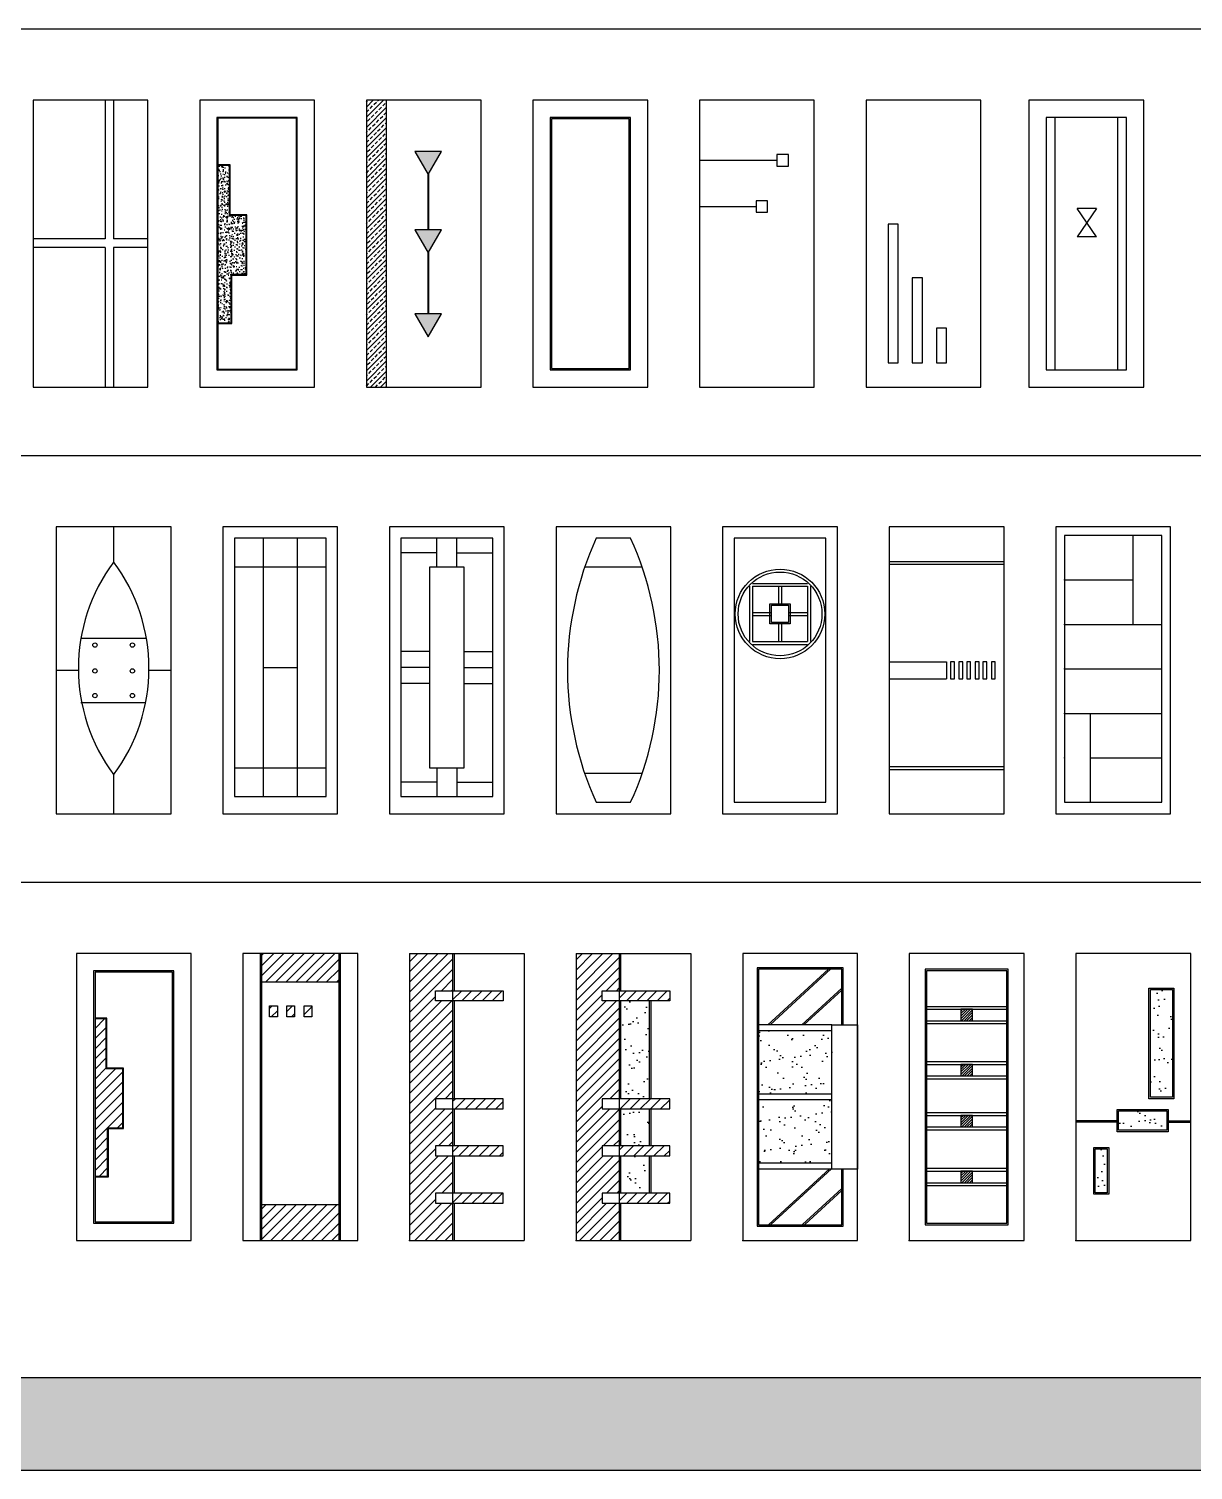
# Model space of a CAD drawing. Header units: millimetres. Extents: x 10513 to 43680, y 26775 to 47228.
# Drawn here: x 19454 to 27568, y 26775 to 36821 of the extents above; entities that cross this region are included whole.
import ezdxf

# ---------------------------------------------------------------- set-up
doc = ezdxf.new("R2010")
doc.units = ezdxf.units.MM
doc.layers.add('www.cad-blocks.net', color=7, linetype='Continuous')
pattern_1 = [(45, (-91108.66, 47719.037), (-35.35534, 35.35534), [])]
pattern_2 = [(45, (-74714.16, 50665.277), (-35.35534, 35.35534), [])]
pattern_3 = [(45, (-76535.77, 50665.277), (-35.35534, 35.35534), [])]

# ---------------------------------------------------------------- blocks, each defined once
blk = doc.blocks.new('A$C65665250')
for p, q in [((501, 2000), (501, 1034)), ((561, 2000), (561, 1034)), ((501, 1034), (0, 1034)), ((800, 1034), (561, 1034)), ((501, 974), (0, 974)), ((501, 974), (501, 0)), ((561, 974), (561, 0)), ((800, 974), (561, 974))]:
    blk.add_line(p, q)
blk.add_lwpolyline([(0, 0), (800, 0), (800, 2000), (0, 2000)], close=True)
blk = doc.blocks.new('A$C54D31487')
at = {"linetype": 'ByBlock'}
h = blk.add_hatch(dxfattribs=at)
h.set_pattern_fill('AR-CONC', color=256, scale=0.3, style=0)
h.set_pattern_definition([(50, (-24150.396, -19179.237), (54.6554, -4.781726), [5.715, -62.865]), (355, (-24150.396, -19179.237), (-10.57285, 57.31699), [4.572, -50.292]), (100.451, (-24145.84, -19179.635), (44.08275, 52.53501), [4.857, -53.427]), (46.1842, (-24150.396, -19164), (81.32371, -12.6127), [8.5725, -94.2975]), (96.6356, (-24143.62, -19165.05), (71.22127, 74.22767), [7.2855, -80.1405]), (351.184, (-24150.4, -19164), (71.22138, 74.22754), [6.858, -75.438]), (21, (-24142.776, -19167.807), (45.484464, -30.679656), [5.715, -62.865]), (326, (-24142.776, -19167.807), (18.54061, 55.25639), [4.572, -50.292]), (71.4514, (-24138.986, -19170.363), (64.02495, 24.57686), [4.857, -53.427]), (37.5, (-24150.396, -19179.237), (0.926581, 25.366512), [0, -49.6824, 0, -51.054, 0, -50.4825]), (7.5, (-24150.396, -19179.237), (20.045899, 30.054172), [0, -29.1084, 0, -48.5394, 0, -19.2405]), (327.5, (-24167.389, -19179.237), (40.677179, -1.718623), [0, -19.05, 0, -59.436, 0, -78.867]), (317.5, (-24175.01, -19179.237), (44.438754, 7.627947), [0, -24.765, 0, -39.4716, 0, -56.007])])
h.paths.add_polyline_path([(125, 449), (218, 449), (218, 786), (323, 786), (323, 1196), (208, 1196), (208, 1545), (125, 1545)])
for p, q in [((213, 1550), (125, 1550)), ((208, 1545), (125, 1545)), ((208, 1196), (208, 1545)), ((213, 1201), (213, 1550)), ((323, 1196), (208, 1196)), ((328, 1201), (213, 1201)), ((323, 786), (323, 1196)), ((328, 781), (328, 1201)), ((218, 449), (218, 786)), ((218, 786), (323, 786)), ((223, 444), (223, 781)), ((223, 781), (328, 781)), ((125, 449), (218, 449)), ((125, 444), (223, 444))]:
    blk.add_line(p, q)
for points in [[(0, 0), (800, 0), (800, 2000), (0, 2000)], [(120, 120), (680, 120), (680, 1880), (120, 1880)], [(125, 125), (675, 125), (675, 1875), (125, 1875)]]:
    blk.add_lwpolyline(points, close=True)
blk = doc.blocks.new('A$C3C931252')
h = blk.add_hatch()
h.set_pattern_fill('ANSI33', color=256, scale=200, style=0)
h.set_pattern_definition([(45, (4595.92, -42099.11), (-35.35534, 35.35534), []), (45, (4631.276, -42099.11), (-35.35534, 35.35534), [25, -12.5])])
h.paths.add_polyline_path([(0, 0), (138, 0), (138, 2000), (0, 2000)])
h = blk.add_hatch()
h.set_pattern_fill('AR-CONC', color=256, scale=5, style=0)
h.set_pattern_definition([(50, (4632.307, -42099.112), (35.86301, -3.137607), [3.75, -41.25]), (355, (4632.307, -42099.11), (-6.937567, 37.609607), [3, -33]), (100.4514, (4635.296, -42099.373), (28.92547, 34.471977), [3.18701, -35.057106]), (46.1842, (4632.307, -42089.11), (53.362052, -8.27595), [5.625, -61.875]), (96.6356, (4636.754, -42089.8), (46.733135, 48.705894), [4.780514, -52.58565]), (351.1842, (4632.31, -42089.11), (46.7331, 48.70593), [4.5, -49.5]), (21, (4637.307, -42091.612), (29.845353, -20.130945), [3.75, -41.25]), (326, (4637.307, -42091.61), (12.165767, 36.257502), [3, -33]), (71.4514, (4639.794, -42093.29), (42.011131, 16.126525), [3.18701, -35.057106]), (37.5, (4632.307, -42099.112), (0.6079928, 16.6446927), [0, -32.6, 0, -33.5, 0, -33.125]), (7.5, (4632.307, -42099.112), (13.153477, 19.7205856), [0, -19.1, 0, -31.85, 0, -12.625]), (327.5, (4621.157, -42099.112), (26.691122, -1.1277436), [0, -12.5, 0, -39, 0, -51.75]), (317.5, (4616.157, -42099.112), (29.159308, 5.005249), [0, -16.25, 0, -25.9, 0, -36.75])])
h.paths.add_polyline_path([(431, 1482), (524, 1642), (339, 1642)])
h.paths.add_polyline_path([(524, 1096), (339, 1096), (431, 936)])
h.paths.add_polyline_path([(339, 511), (431, 351), (524, 511)])
for p, q in [((138, 2000), (138, 0)), ((429, 1485), (429, 1096)), ((433, 1485), (433, 1096)), ((429, 940), (429, 511)), ((433, 940), (433, 511))]:
    blk.add_line(p, q)
for points in [[(0, 0), (800, 0), (800, 2000), (0, 2000)], [(431, 1482), (524, 1642), (339, 1642)], [(431, 936), (524, 1096), (339, 1096)], [(431, 351), (524, 511), (339, 511)]]:
    blk.add_lwpolyline(points, close=True)
blk = doc.blocks.new('A$C42132970')
for points in [[(0, 0), (800, 0), (800, 2000), (0, 2000)], [(120, 120), (680, 120), (680, 1880), (120, 1880)], [(130, 130), (670, 130), (670, 1870), (130, 1870)]]:
    blk.add_lwpolyline(points, close=True)
blk = doc.blocks.new('A$C52770EC6')
for p, q in [((0, 1581), (541, 1581)), ((0, 1259), (396, 1259))]:
    blk.add_line(p, q)
for points in [[(0, 0), (800, 0), (800, 2000), (0, 2000)], [(539, 1541), (619, 1541), (619, 1621), (539, 1621)], [(394, 1219), (474, 1219), (474, 1299), (394, 1299)]]:
    blk.add_lwpolyline(points, close=True)
blk = doc.blocks.new('A$C24D65A83')
for points in [[(0, 0), (800, 0), (800, 2000), (0, 2000)], [(153, 168), (224, 168), (224, 1136), (153, 1136)], [(321, 168), (392, 168), (392, 761), (321, 761)], [(490, 168), (561, 168), (561, 411), (490, 411)]]:
    blk.add_lwpolyline(points, close=True)
blk = doc.blocks.new('A$C38F64F1C')
for p, q in [((680, 1880), (120, 1880)), ((120, 1880), (120, 120)), ((180, 1880), (180, 120)), ((620, 120), (620, 1880)), ((680, 120), (680, 1880)), ((470, 1047), (336, 1245)), ((470, 1245), (336, 1047)), ((470, 1245), (336, 1245)), ((470, 1047), (336, 1047)), ((120, 120), (680, 120))]:
    blk.add_line(p, q)
blk.add_lwpolyline([(0, 0), (800, 0), (800, 2000), (0, 2000)], close=True)
blk = doc.blocks.new('A$C6E400F00')
for p, q in [((400, 2000), (400, 1757)), ((171, 1225), (629, 1225)), ((0, 1000), (153, 1000)), ((647, 1000), (800, 1000)), ((171, 775), (624, 775)), ((400, 271), (400, 0))]:
    blk.add_line(p, q)
blk.add_lwpolyline([(0, 0), (800, 0), (800, 2000), (0, 2000)], close=True)
for centre in [(269, 1176), (531, 1176), (269, 996), (531, 996), (269, 824), (531, 824)]:
    blk.add_circle(centre, 14.9)
for centre, start, end in [((1395, 1014), 143.2495, 216.7505), ((-595, 1014), 323.2496, 36.7504)]:
    blk.add_arc(centre, 1241, start, end)
blk = doc.blocks.new('A$C6F685950')
for p, q in [((80, 1920), (80, 120)), ((720, 1920), (80, 1920)), ((280, 1920), (280, 120)), ((520, 120), (520, 1920)), ((720, 120), (720, 1920)), ((720, 1720), (80, 1720)), ((280, 1020), (520, 1020)), ((80, 320), (720, 320)), ((80, 120), (720, 120))]:
    blk.add_line(p, q)
blk.add_lwpolyline([(0, 0), (800, 0), (800, 2000), (0, 2000)], close=True)
blk = doc.blocks.new('A$C255C073A')
for p, q in [((80, 1920), (80, 120)), ((720, 1920), (80, 1920)), ((330, 1720), (330, 1920)), ((470, 1720), (470, 1920)), ((720, 120), (720, 1920)), ((330, 1820), (80, 1820)), ((470, 1820), (720, 1820)), ((280, 1720), (280, 320)), ((520, 1720), (280, 1720)), ((520, 320), (520, 1720)), ((280, 1132), (80, 1132)), ((520, 1132), (720, 1132)), ((280, 1020), (80, 1020)), ((520, 1020), (720, 1020)), ((280, 908), (80, 908)), ((520, 908), (720, 908)), ((280, 320), (520, 320)), ((330, 320), (330, 120)), ((470, 320), (470, 120)), ((330, 220), (80, 220)), ((470, 220), (720, 220)), ((80, 120), (720, 120))]:
    blk.add_line(p, q)
blk.add_lwpolyline([(0, 0), (800, 0), (800, 2000), (0, 2000)], close=True)
blk = doc.blocks.new('A$C08990C64')
blk.add_lwpolyline([(0, 0), (800, 0), (800, 2000), (0, 2000)], close=True)
for points in [[(520, 1920), (280, 1920)], [(600, 1720), (200, 1720)], [(600, 280), (200, 280)], [(280, 80), (520, 80)]]:
    blk.add_lwpolyline(points)
for centre, start, end in [((2296, 1000), 155.4705, 204.5295), ((-1496, 1000), 335.4705, 24.5295)]:
    blk.add_arc(centre, 2216, start, end)
blk = doc.blocks.new('A$C363F4129')
for p, q in [((188, 1586), (188, 1201)), ((208, 1606), (592, 1606)), ((208, 1586), (208, 1201)), ((208, 1586), (592, 1586)), ((390, 1586), (390, 1453)), ((410, 1586), (410, 1453)), ((592, 1586), (592, 1201)), ((612, 1586), (612, 1201)), ((208, 1403), (340, 1403)), ((208, 1383), (340, 1383)), ((390, 1333), (390, 1201)), ((410, 1333), (410, 1201)), ((460, 1403), (592, 1403)), ((460, 1383), (592, 1383)), ((208, 1201), (592, 1201)), ((208, 1181), (592, 1181))]:
    blk.add_line(p, q)
for points in [[(0, 0), (800, 0), (800, 2000), (0, 2000)], [(80, 80), (720, 80), (720, 1920), (80, 1920)], [(470, 1323), (330, 1323), (330, 1463), (470, 1463)], [(460, 1333), (340, 1333), (340, 1453), (460, 1453)]]:
    blk.add_lwpolyline(points, close=True)
for radius in [312, 292]:
    blk.add_circle((400, 1393), radius)
blk = doc.blocks.new('A$C7D462758')
for p, q in [((0, 1759), (800, 1759)), ((0, 1739), (800, 1739)), ((0, 1060), (400, 1060)), ((400, 1060), (400, 940)), ((0, 940), (400, 940)), ((0, 329), (800, 329)), ((0, 309), (800, 309))]:
    blk.add_line(p, q)
for points in [[(0, 0), (800, 0), (800, 2000), (0, 2000)], [(454, 1060), (427, 1060), (427, 940), (454, 940)], [(513, 1060), (486, 1060), (486, 940), (513, 940)], [(567, 1060), (540, 1060), (540, 940), (567, 940)], [(626, 1060), (599, 1060), (599, 940), (626, 940)], [(680, 1060), (653, 1060), (653, 940), (680, 940)], [(739, 1060), (712, 1060), (712, 940), (739, 940)]]:
    blk.add_lwpolyline(points, close=True)
blk = doc.blocks.new('A$C11AB43F7')
for p, q in [((60, 1940), (60, 80)), ((740, 1940), (60, 1940)), ((540, 1320), (540, 1940)), ((740, 80), (740, 1940)), ((60, 1630), (540, 1630)), ((60, 1320), (740, 1320)), ((60, 1010), (740, 1010)), ((60, 700), (740, 700)), ((240, 700), (240, 80)), ((240, 390), (740, 390)), ((60, 80), (740, 80))]:
    blk.add_line(p, q)
blk.add_lwpolyline([(0, 0), (800, 0), (800, 2000), (0, 2000)], close=True)
for p in [(60, 1630), (60, 1320), (60, 1010), (60, 700), (60, 390)]:
    blk.add_point(p)
blk = doc.blocks.new('A$C49BC3618')
h = blk.add_hatch()
h.set_pattern_fill('ANSI31,_O', color=256, scale=400)
h.set_pattern_definition([(45, (-89287.05, 47719.037), (-35.35534, 35.35534), [])])
h.paths.add_polyline_path([(130, 449), (218, 449), (218, 786), (323, 786), (323, 1196), (208, 1196), (208, 1545), (130, 1545)])
for p, q in [((213, 1550), (130, 1550)), ((208, 1545), (130, 1545)), ((208, 1196), (208, 1545)), ((213, 1201), (213, 1550)), ((323, 1196), (208, 1196)), ((328, 1201), (213, 1201)), ((323, 786), (323, 1196)), ((328, 781), (328, 1201)), ((218, 786), (323, 786)), ((218, 449), (218, 786)), ((223, 781), (328, 781)), ((223, 444), (223, 781)), ((130, 449), (218, 449)), ((130, 444), (223, 444))]:
    blk.add_line(p, q)
for points in [[(0, 0), (800, 0), (800, 2000), (0, 2000)], [(120, 120), (680, 120), (680, 1880), (120, 1880)], [(130, 130), (670, 130), (670, 1870), (130, 1870)]]:
    blk.add_lwpolyline(points, close=True)
blk = doc.blocks.new('A$C63445B64')
h = blk.add_hatch()
h.set_pattern_fill('ANSI31,_O', color=256, scale=400)
h.set_pattern_definition(pattern_1)
h.paths.add_polyline_path([(130, 2000), (130, 1800), (670, 1800), (670, 2000)])
h.paths.add_polyline_path([(670, 0), (670, 250), (130, 250), (130, 0)])
h = blk.add_hatch()
h.set_pattern_fill('ANSI31,_O', color=256, scale=400)
h.set_pattern_definition(pattern_1)
h.paths.add_polyline_path([(186, 1558), (240, 1558), (240, 1636), (186, 1636)])
h.paths.add_polyline_path([(360, 1636), (306, 1636), (306, 1558), (360, 1558)])
h.paths.add_polyline_path([(479, 1636), (426, 1636), (426, 1558), (479, 1558)])
for p, q in [((800, 2000), (0, 2000)), ((0, 2000), (0, 0)), ((120, 2000), (120, 0)), ((130, 2000), (130, 0)), ((670, 0), (670, 2000)), ((680, 0), (680, 2000)), ((800, 0), (800, 2000)), ((680, 1800), (120, 1800)), ((120, 250), (680, 250)), ((0, 0), (800, 0))]:
    blk.add_line(p, q)
for points in [[(186, 1636), (240, 1636), (240, 1558), (186, 1558)], [(306, 1636), (360, 1636), (360, 1558), (306, 1558)], [(426, 1636), (479, 1636), (479, 1558), (426, 1558)]]:
    blk.add_lwpolyline(points, close=True)
blk = doc.blocks.new('A$C62241F75')
h = blk.add_hatch()
h.set_pattern_fill('ANSI31,_O', color=256, scale=400)
h.set_pattern_definition(pattern_2)
h.paths.add_polyline_path([(300, 1671), (181, 1671), (181, 1741), (300, 1741), (300, 2000), (0, 2000), (0, 0), (300, 0), (300, 259), (181, 259), (181, 329), (300, 329), (300, 589), (181, 589), (181, 659), (300, 659), (300, 918), (181, 918), (181, 988), (300, 988)])
h = blk.add_hatch()
h.set_pattern_fill('ANSI31,_O', color=256, scale=400)
h.set_pattern_definition(pattern_2)
h.paths.add_polyline_path([(300, 1741), (300, 1671), (652, 1671), (652, 1741)])
h = blk.add_hatch()
h.set_pattern_fill('ANSI31,_O', color=256, scale=400)
h.set_pattern_definition(pattern_2)
h.paths.add_polyline_path([(300, 988), (300, 918), (652, 918), (652, 988)])
h.paths.add_polyline_path([(652, 589), (652, 659), (300, 659), (300, 589)])
h.paths.add_polyline_path([(300, 329), (300, 259), (652, 259), (652, 329)])
for p, q in [((0, 2000), (800, 2000)), ((0, 2000), (0, 0)), ((300, 2000), (300, 0)), ((310, 2000), (310, 1741)), ((800, 2000), (800, 0)), ((310, 1671), (310, 988)), ((310, 918), (310, 659)), ((310, 589), (310, 329)), ((310, 259), (310, 0)), ((0, 0), (800, 0))]:
    blk.add_line(p, q)
for points in [[(181, 1741), (652, 1741), (652, 1671), (181, 1671)], [(181, 918), (652, 918), (652, 988), (181, 988)], [(181, 589), (652, 589), (652, 659), (181, 659)], [(181, 259), (652, 259), (652, 329), (181, 329)]]:
    blk.add_lwpolyline(points, close=True)
blk.add_point((0, 0))
blk = doc.blocks.new('A$C44792714')
h = blk.add_hatch()
h.set_pattern_fill('ANSI31,_O', color=256, scale=400)
h.set_pattern_definition(pattern_3)
h.paths.add_polyline_path([(300, 1671), (181, 1671), (181, 1741), (300, 1741), (300, 2000), (0, 2000), (0, 0), (300, 0), (300, 259), (181, 259), (181, 329), (300, 329), (300, 589), (181, 589), (181, 659), (300, 659), (300, 918), (181, 918), (181, 988), (300, 988)])
h = blk.add_hatch()
h.set_pattern_fill('ANSI31,_O', color=256, scale=400)
h.set_pattern_definition(pattern_3)
h.paths.add_polyline_path([(300, 1741), (300, 1671), (652, 1671), (652, 1741)])
h = blk.add_hatch()
h.set_pattern_fill('AR-SAND,_O', color=256, scale=80)
h.set_pattern_definition([(37.5, (-76535.77, 50665.28), (-5.03947, 154.1459), [0, -121.6, 0, -136, 0, -130]), (7.5, (-76535.77, 50665.28), (141.58214, 225.7717), [0, -65.6, 0, -109.6, 0, -42]), (327.5, (-76634.17, 50665.28), (249.13135, 0.45272), [0, -40, 0, -144, 0, -188]), (317.5, (-76634.17, 50665.28), (240.49013, 70.21405), [0, -20, 0, -94.4, 0, -108])])
h.paths.add_polyline_path([(310, 988), (510, 988), (510, 1671), (310, 1671)])
h.paths.add_polyline_path([(310, 918), (310, 659), (510, 659), (510, 918)])
h.paths.add_polyline_path([(510, 329), (510, 589), (310, 589), (310, 329)])
h = blk.add_hatch()
h.set_pattern_fill('ANSI31,_O', color=256, scale=400)
h.set_pattern_definition(pattern_3)
h.paths.add_polyline_path([(300, 988), (300, 918), (652, 918), (652, 988)])
h.paths.add_polyline_path([(652, 589), (652, 659), (300, 659), (300, 589)])
h.paths.add_polyline_path([(300, 329), (300, 259), (652, 259), (652, 329)])
for p, q in [((0, 2000), (800, 2000)), ((0, 2000), (0, 0)), ((300, 2000), (300, 0)), ((310, 2000), (310, 1741)), ((800, 2000), (800, 0)), ((310, 1671), (310, 988)), ((510, 1671), (510, 988)), ((520, 1671), (520, 988)), ((310, 918), (310, 659)), ((510, 918), (510, 659)), ((520, 918), (520, 659)), ((310, 589), (310, 329)), ((510, 589), (510, 329)), ((520, 589), (520, 329)), ((310, 259), (310, 0)), ((0, 0), (800, 0))]:
    blk.add_line(p, q)
for points in [[(181, 1741), (652, 1741), (652, 1671), (181, 1671)], [(181, 918), (652, 918), (652, 988), (181, 988)], [(181, 589), (652, 589), (652, 659), (181, 659)], [(181, 259), (652, 259), (652, 329), (181, 329)]]:
    blk.add_lwpolyline(points, close=True)
blk.add_point((0, 0))
blk = doc.blocks.new('A$C35152590')
h = blk.add_hatch()
h.set_pattern_fill('AR-SAND,_O', color=256, scale=80)
h.set_pattern_definition([(37.5, (-78357.38, 50665.28), (-5.03947, 154.1459), [0, -121.6, 0, -136, 0, -130]), (7.5, (-78357.38, 50665.28), (141.58214, 225.7717), [0, -65.6, 0, -109.6, 0, -42]), (327.5, (-78455.78, 50665.28), (249.13135, 0.45272), [0, -40, 0, -144, 0, -188]), (317.5, (-78455.78, 50665.28), (240.49013, 70.21405), [0, -20, 0, -94.4, 0, -108])])
h.paths.add_polyline_path([(622, 1462), (110, 1462), (110, 1020), (622, 1020)])
h.paths.add_polyline_path([(622, 538), (622, 980), (110, 980), (110, 538)])
for p, q in [((598, 1890), (176, 1502)), ((612, 1890), (191, 1502)), ((690, 1759), (411, 1502)), ((690, 1745), (426, 1502)), ((622, 1502), (100, 1502)), ((622, 1462), (100, 1462)), ((622, 1020), (100, 1020)), ((622, 980), (100, 980)), ((622, 538), (100, 538)), ((622, 498), (100, 498)), ((604, 500), (182, 112)), ((619, 500), (197, 112)), ((690, 363), (417, 112)), ((690, 349), (432, 112))]:
    blk.add_line(p, q)
for points in [[(0, 0), (800, 0), (800, 2000), (0, 2000)], [(622, 1502), (800, 1502), (800, 498), (622, 498)]]:
    blk.add_lwpolyline(points, close=True)
for points in [[(700, 1502), (700, 1900), (100, 1900), (100, 100), (700, 100), (700, 498)], [(690, 1502), (690, 1890), (110, 1890), (110, 110), (690, 110), (690, 498)]]:
    blk.add_lwpolyline(points)
blk.add_point((0, 0))
blk = doc.blocks.new('A$C72502A2F')
h = blk.add_hatch()
h.set_pattern_fill('ANSI31,_O', color=256, scale=100)
h.set_pattern_definition([(45, (-80178.992, 50665.277), (-8.8388348, 8.8388348), [])])
h.paths.add_polyline_path([(440, 1612), (360, 1612), (360, 1532), (440, 1532)])
h.paths.add_polyline_path([(440, 1227), (360, 1227), (360, 1147), (440, 1147)])
h.paths.add_polyline_path([(440, 872), (360, 872), (360, 792), (440, 792)])
h.paths.add_polyline_path([(440, 483), (360, 483), (360, 403), (440, 403)])
for p, q in [((120, 1632), (680, 1632)), ((120, 1612), (680, 1612)), ((120, 1532), (680, 1532)), ((120, 1512), (680, 1512)), ((120, 1247), (680, 1247)), ((120, 1227), (680, 1227)), ((120, 1147), (680, 1147)), ((120, 1127), (680, 1127)), ((120, 892), (680, 892)), ((120, 872), (680, 872)), ((120, 792), (680, 792)), ((120, 772), (680, 772)), ((120, 503), (680, 503)), ((120, 483), (680, 483)), ((120, 403), (680, 403)), ((120, 383), (680, 383))]:
    blk.add_line(p, q)
for points in [[(0, 0), (800, 0), (800, 2000), (0, 2000)], [(110, 110), (690, 110), (690, 1890), (110, 1890)], [(120, 120), (680, 120), (680, 1880), (120, 1880)], [(360, 1532), (440, 1532), (440, 1612), (360, 1612)], [(360, 1147), (440, 1147), (440, 1227), (360, 1227)], [(360, 792), (440, 792), (440, 872), (360, 872)], [(360, 403), (440, 403), (440, 483), (360, 483)]]:
    blk.add_lwpolyline(points, close=True)
blk.add_point((0, 0))
blk = doc.blocks.new('A$C69D87E61')
h = blk.add_hatch()
h.set_pattern_fill('AR-SAND,_O', color=256, scale=80)
h.set_pattern_definition([(37.5, (-82000.6, 50665.28), (-5.03947, 154.1459), [0, -121.6, 0, -136, 0, -130]), (7.5, (-82000.6, 50665.28), (141.58214, 225.7717), [0, -65.6, 0, -109.6, 0, -42]), (327.5, (-82099, 50665.28), (249.13135, 0.45272), [0, -40, 0, -144, 0, -188]), (317.5, (-82099, 50665.28), (240.49013, 70.21405), [0, -20, 0, -94.4, 0, -108])])
h.paths.add_polyline_path([(673, 1749), (519, 1749), (519, 998), (673, 998)])
h.paths.add_polyline_path([(633, 768), (633, 903), (298, 903), (298, 768)])
h.paths.add_polyline_path([(219, 638), (134, 638), (134, 333), (219, 333)])
for p, q in [((288, 835), (0, 835)), ((288, 825), (0, 825)), ((643, 835), (800, 835)), ((643, 825), (800, 825))]:
    blk.add_line(p, q)
for points in [[(0, 0), (800, 0), (800, 2000), (0, 2000)], [(509, 1759), (683, 1759), (683, 988), (509, 988)], [(519, 1749), (673, 1749), (673, 998), (519, 998)], [(288, 913), (643, 913), (643, 758), (288, 758)], [(298, 903), (633, 903), (633, 768), (298, 768)], [(124, 648), (229, 648), (229, 323), (124, 323)], [(134, 638), (219, 638), (219, 333), (134, 333)]]:
    blk.add_lwpolyline(points, close=True)
blk.add_point((0, 0))
blk = doc.blocks.new('FORMAT')
at = {"true_color": 0x546d8e}
h = blk.add_hatch(color=155, dxfattribs=at)
h.set_gradient(color1=(68, 68, 68), color2=(84, 109, 142), tint=1)
h.paths.add_polyline_path([(14242, 27421), (14242, 26775), (43680, 26775), (43680, 27421)])
at = {"color": 155, "true_color": 0x546d8e}
for p, q in [((14242, 36821), (43680, 36821)), ((14242, 33847), (43680, 33847)), ((14242, 30873), (43680, 30873)), ((14242, 27421), (43680, 27421)), ((14242, 26775), (43680, 26775))]:
    blk.add_line(p, q, dxfattribs=at)

msp = doc.modelspace()

# ---------------------------------------------------------------- block references
for name, p in [('A$C65665250', (19484, 34324)), ('A$C54D31487', (20645, 34324)), ('A$C3C931252', (21806, 34324)), ('A$C42132970', (22967, 34324)), ('A$C52770EC6', (24128, 34324)), ('A$C24D65A83', (25289, 34324)), ('A$C38F64F1C', (26424, 34324)), ('A$C6E400F00', (19645, 31350)), ('A$C6F685950', (20806, 31350)), ('A$C255C073A', (21967, 31350)), ('A$C08990C64', (23128, 31350)), ('A$C363F4129', (24289, 31350)), ('A$C7D462758', (25450, 31350)), ('A$C11AB43F7', (26611, 31350)), ('A$C49BC3618', (19785, 28376)), ('A$C63445B64', (20946, 28376)), ('A$C62241F75', (22107, 28376)), ('A$C44792714', (23268, 28376)), ('A$C35152590', (24429, 28376)), ('A$C72502A2F', (25590, 28376)), ('A$C69D87E61', (26751, 28376))]:
    msp.add_blockref(name, p)
at = {"layer": 'www.cad-blocks.net'}
msp.add_blockref('FORMAT', (0, 0), dxfattribs=at)

doc.saveas('drawing.dxf')
